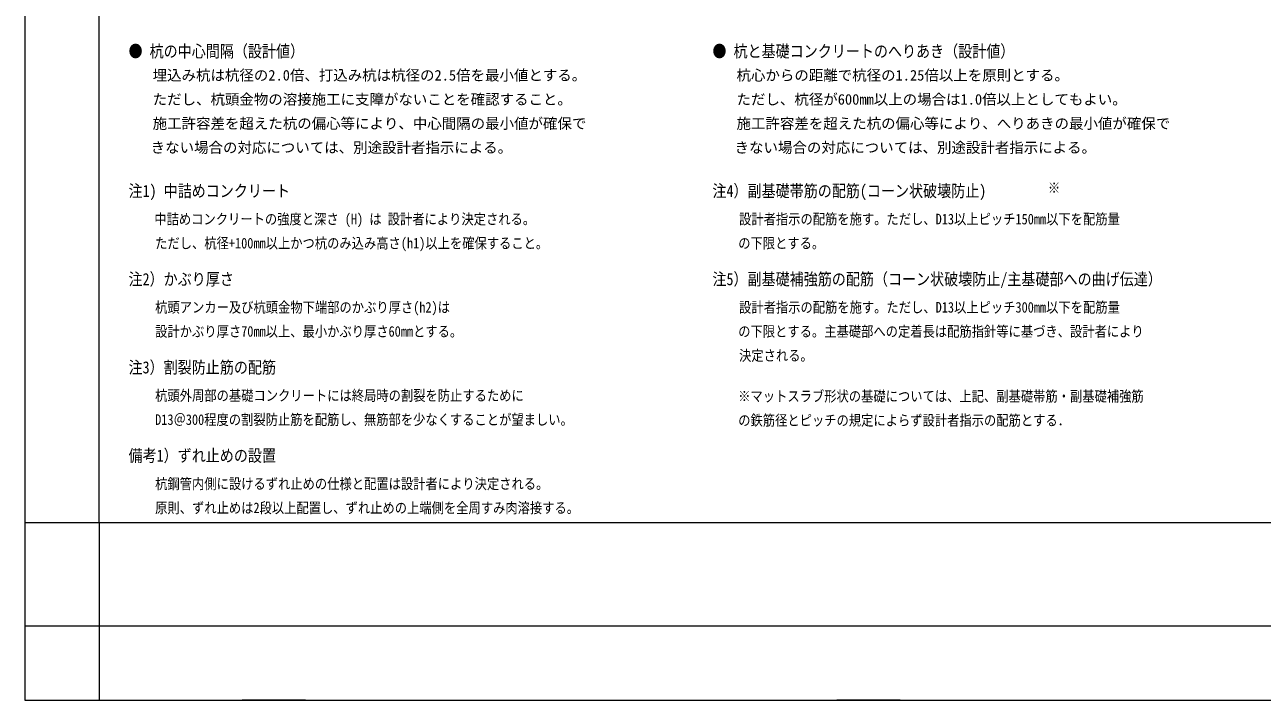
# Model space of a CAD drawing. Units: millimetres, scale not verified. Extents: x -59960 to 29700, y -21000 to 21000.
# Drawn here: x -29700 to 262, y -21000 to -4649 of the extents above; entities that cross this region are included whole.
import ezdxf
from ezdxf.enums import TextEntityAlignment as Align

# ---------------------------------------------------------------- set-up
doc = ezdxf.new("R2010")
doc.units = ezdxf.units.MM
doc.header["$LTSCALE"] = 70
doc.layers.add('0-0_0', color=7, linetype='Continuous')
doc.layers.add('0-4_02_TEXT', color=7, linetype='Continuous')
for name, color, linetype, lineweight in [('0-3_DEFPOINTS', 7, 'Continuous', 18), ('0-5_05_SUNPOU', 3, 'Continuous', 18), ('0-6_03_ZU', 2, 'Continuous', 18), ('0-8_00_WAKU', 9, 'Continuous', 18)]:
    doc.layers.add(name, color=color, linetype=linetype, lineweight=lineweight)
doc.styles.add('ＭＳ ゴシック', font='')
doc.styles.get('ＭＳ ゴシック').set_extended_font_data('MS Gothic')

# ---------------------------------------------------------------- blocks, each defined once
blk = doc.blocks.new('U23')
at = {"layer": '0-4_02_TEXT', "style": 'ＭＳ ゴシック'}
for s, p in [('埋込み杭は杭径の2.0倍、打込み杭は杭径の2.5倍を最小値とする。', (3096.83, 14923.51)), ('ただし、杭頭金物の溶接施工に支障がないことを確認すること。', (3096.83, 14340.18)), ('施工許容差を超えた杭の偏心等により、中心間隔の最小値が確保で', (3096.83, 13756.84)), ('きない場合の対応については、別途設計者指示による。', (3050.17, 13173.51))]:
    blk.add_text(s, height=256.6, dxfattribs=at).set_placement(p, align=Align.BOTTOM_LEFT)
blk = doc.blocks.new('U24')
at = {"layer": '0-4_02_TEXT', "style": 'ＭＳ ゴシック'}
for s, p in [('杭心からの距離で杭径の1.25倍以上を原則とする。', (17233.81, 14923.51)), ('ただし、杭径が600mm以上の場合は1.0倍以上としてもよい。', (17233.81, 14340.18)), ('施工許容差を超えた杭の偏心等により、へりあきの最小値が確保で', (17233.81, 13756.84)), ('きない場合の対応については、別途設計者指示による。', (17187.14, 13173.51))]:
    blk.add_text(s, height=256.6, dxfattribs=at).set_placement(p, align=Align.BOTTOM_LEFT)
blk = doc.blocks.new('U29')
at = {"layer": '0-4_02_TEXT', "style": 'ＭＳ ゴシック', "width": 0.85}
for s, p in [('中詰めコンクリートの強度と深さ (H) は 設計者により決定される。', (3137.63, 11442.47)), ('ただし、杭径+100mm以上かつ杭のみ込み高さ(h1)以上を確保すること。', (3157.46, 10859.14))]:
    blk.add_text(s, height=256.6, dxfattribs=at).set_placement(p, align=Align.BOTTOM_LEFT)
blk = doc.blocks.new('U32')
at = {"layer": '0-4_02_TEXT', "style": 'ＭＳ ゴシック', "width": 0.85}
for s, p in [('杭頭アンカー及び杭頭金物下端部のかぶり厚さ(h2)は', (3157.46, 9306.84)), ('設計かぶり厚さ70mm以上、最小かぶり厚さ60mmとする。', (3157.46, 8723.5))]:
    blk.add_text(s, height=256.6, dxfattribs=at).set_placement(p, align=Align.BOTTOM_LEFT)
blk = doc.blocks.new('U33')
at = {"layer": '0-4_02_TEXT', "style": 'ＭＳ ゴシック', "width": 0.85}
for s, p in [('杭頭外周部の基礎コンクリートには終局時の割裂を防止するために', (3157.46, 7171.21)), ('D13＠300程度の割裂防止筋を配筋し、無筋部を少なくすることが望ましい。', (3157.46, 6587.87))]:
    blk.add_text(s, height=256.6, dxfattribs=at).set_placement(p, align=Align.BOTTOM_LEFT)
blk = doc.blocks.new('U62')
at = {"layer": '0-4_02_TEXT', "style": 'ＭＳ ゴシック', "width": 0.85}
for s, p in [('設計者指示の配筋を施す。ただし、D13以上ピッチ150mm以下を配筋量', (17294.43, 11442.47)), ('の下限とする。', (17274.6, 10859.14))]:
    blk.add_text(s, height=256.6, dxfattribs=at).set_placement(p, align=Align.BOTTOM_LEFT)
blk = doc.blocks.new('U63')
at = {"layer": '0-4_02_TEXT', "style": 'ＭＳ ゴシック', "width": 0.85}
for s, p in [('設計者指示の配筋を施す。ただし、D13以上ピッチ300mm以下を配筋量', (17294.43, 9306.84)), ('の下限とする。主基礎部への定着長は配筋指針等に基づき、設計者により', (17274.6, 8723.5)), ('決定される。', (17294.43, 8140.17))]:
    blk.add_text(s, height=256.6, dxfattribs=at).set_placement(p, align=Align.BOTTOM_LEFT)
blk = doc.blocks.new('U72')
at = {"layer": '0-0_0', "style": 'ＭＳ ゴシック', "width": 0.85}
for s, p in [('※マットスラブ形状の基礎については、上記、副基礎帯筋・副基礎補強筋', (17274.6, 7154.78)), ('の鉄筋径とピッチの規定によらず設計者指示の配筋とする．', (17274.6, 6571.44))]:
    blk.add_text(s, height=256.6, dxfattribs=at).set_placement(p, align=Align.BOTTOM_LEFT)
blk = doc.blocks.new('U73')
at = {"layer": '0-0_0', "style": 'ＭＳ ゴシック', "width": 0.85}
blk.add_text('※', height=256.6, dxfattribs=at).set_placement((24773.36, 12198.43), align=Align.BOTTOM_LEFT)
blk = doc.blocks.new('U81')
at = {"layer": '0-4_02_TEXT', "style": 'ＭＳ ゴシック', "width": 0.85}
for s, p in [('杭鋼管内側に設けるずれ止めの仕様と配置は設計者により決定される。', (3157.46, 5035.58)), ('原則、ずれ止めは2段以上配置し、ずれ止めの上端側を全周すみ肉溶接する。', (3157.46, 4452.24))]:
    blk.add_text(s, height=256.6, dxfattribs=at).set_placement(p, align=Align.BOTTOM_LEFT)

msp = doc.modelspace()

# ---------------------------------------------------------------- linework, layer by layer
at = {"layer": '0-3_DEFPOINTS'}
for p, q in [((-29700, 21000), (-29700, -21000)), ((-29700, -16700), (-27900, -16700)), ((-27900, -16700), (-27900, -21000)), ((-29700, -19200), (29700, -19200)), ((-29700, -21000), (29700, -21000))]:
    msp.add_line(p, q, dxfattribs=at)
at = {"layer": '0-5_05_SUNPOU'}
for p, q in [((-22906.03, -21000), (-24439.09, -21000)), ((-19564.17, -21000), (-15923.36, -21000)), ((-19226.14, -21000), (-16000.3, -21000)), ((-18841.98, -21000), (-17308.93, -21000)), ((-16093.56, -21000), (-14560.5, -21000)), ((-8506.03, -21000), (-10039.09, -21000)), ((-5164.17, -21000), (-1523.36, -21000)), ((-4948.74, -21000), (-1722.89, -21000)), ((-4817.75, -21000), (-3284.69, -21000)), ((-4441.98, -21000), (-2908.93, -21000))]:
    msp.add_line(p, q, dxfattribs=at)
at = {"layer": '0-8_00_WAKU'}
for q in [(-27900, 16550), (27900, -16700)]:
    msp.add_line((-27900, -16700), q, dxfattribs=at)

# ---------------------------------------------------------------- block references
at = {"layer": '0-6_03_ZU'}
for name in ['U23', 'U24', 'U73', 'U29', 'U62', 'U32', 'U63', 'U33', 'U72', 'U81']:
    msp.add_blockref(name, (-29700, -21000), dxfattribs=at)

# ---------------------------------------------------------------- texts
at = {"layer": '0-4_02_TEXT', "style": 'ＭＳ ゴシック', "width": 0.85}
for s, p in [('● 杭の中心間隔（設計値）', (-27186.65, -5524.02)), ('● 杭と基礎コンクリートのへりあき（設計値）', (-13049.67, -5524.02)), ('注1) 中詰めコンクリート', (-27186.65, -8905.42)), ('注4）副基礎帯筋の配筋(コーン状破壊防止)', (-13049.67, -8905.42)), ('注2）かぶり厚さ', (-27186.65, -11041.05)), ('注5）副基礎補強筋の配筋（コーン状破壊防止/主基礎部への曲げ伝達）', (-13049.67, -11041.05)), ('注3）割裂防止筋の配筋', (-27186.65, -13176.68)), ('備考1）ずれ止めの設置', (-27186.65, -15312.31))]:
    msp.add_text(s, height=293.3, dxfattribs=at).set_placement(p, align=Align.BOTTOM_LEFT)

doc.saveas('drawing.dxf')
